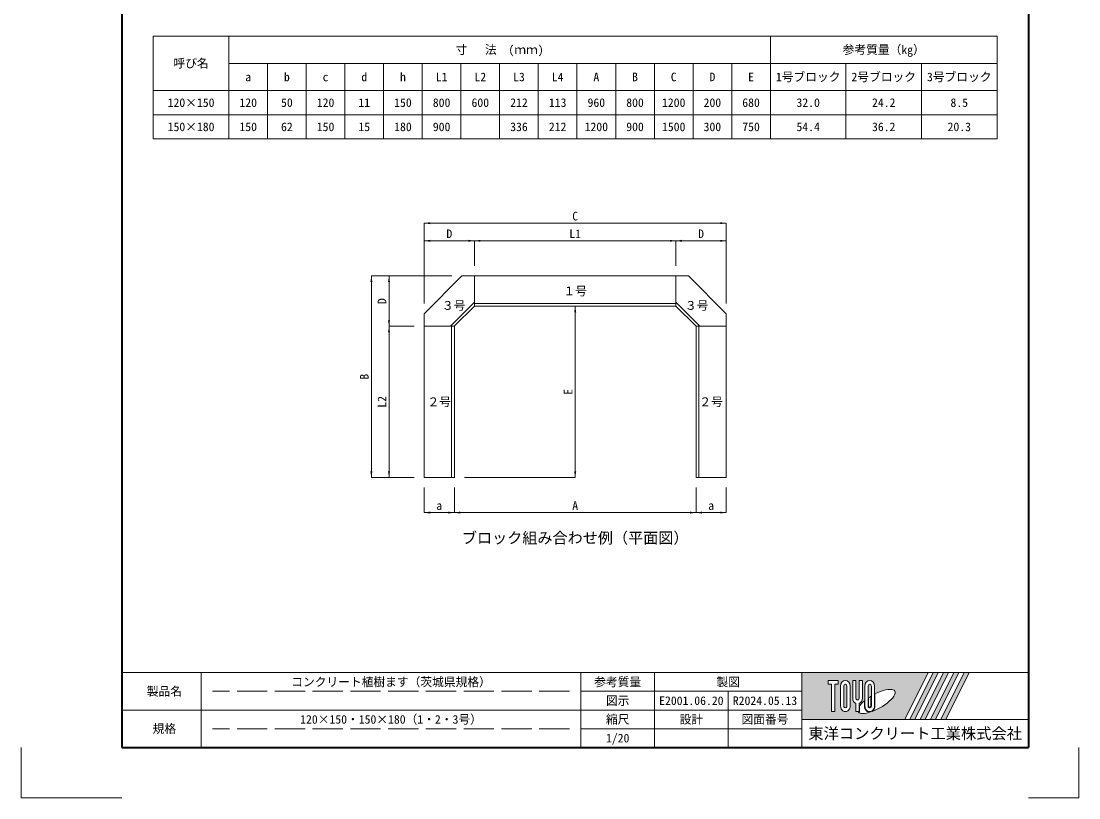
# Model space of a CAD drawing. Units: millimetres, scale not verified. Extents: x 32 to 4232, y -979 to 4961.
# Drawn here: x 32 to 4232, y -979 to 2104 of the extents above; entities that cross this region are included whole.
import ezdxf
from ezdxf.enums import TextEntityAlignment as Align

# ---------------------------------------------------------------- set-up
doc = ezdxf.new("R2010")
doc.units = ezdxf.units.MM
doc.header["$LTSCALE"] = 20
doc.linetypes.add('DASHED', pattern=[7.5, 6, -1.5])
for name, color, linetype, lineweight in [('(0-0)', 7, 'Continuous', 13), ('Defpoints_3', 7, 'Continuous', 13), ('図枠', 7, 'Continuous', 5), ('寸法線', 7, 'Continuous', 13), ('寸法表', 30, 'Continuous', 13), ('本体', 2, 'Continuous', 20), ('補助線', 8, 'Continuous', 13)]:
    doc.layers.add(name, color=color, linetype=linetype, lineweight=lineweight)
doc.styles.add('ＭＳ ゴシック', font='')
doc.styles.get('ＭＳ ゴシック').set_extended_font_data('MS Gothic')

# ---------------------------------------------------------------- blocks, each defined once
blk = doc.blocks.new('filled_arrow')
at = {"color": 0, "linetype": 'Continuous', "lineweight": -2}
blk.add_solid([(7.5, 1.25), (0, 0), (7.5, -1.25)], dxfattribs=at)

msp = doc.modelspace()

# ---------------------------------------------------------------- hatches: boundary and pattern name
at = {"layer": '図枠'}
h = msp.add_hatch(color=256, dxfattribs=at)
h.paths.add_polyline_path([(3132.3, -481.88), (3132.3, -667.51), (3540.68, -667.51), (3633.49, -481.88)])
edge = h.paths.add_edge_path(flags=16)
edge.add_ellipse((3428.8, -596.15), major_axis=(72.73, 40.71), ratio=0.3471473, start_angle=-144.31122, end_angle=72.1899, ccw=False)
edge.add_ellipse((3401.87, -613.72), major_axis=(0, 24.75), ratio=0.8463542, start_angle=-160.70346, end_angle=-90)
edge.add_line((3422.82, -613.72), (3422.82, -566.54))
edge = h.paths.add_edge_path(flags=16)
edge.add_ellipse((3401.87, -535.66), major_axis=(0, 22.85), ratio=0.8463541, start_angle=-90, end_angle=90, ccw=False)
edge.add_line((3421.21, -535.66), (3421.21, -613.72))
edge.add_ellipse((3401.87, -613.72), major_axis=(0, 22.85), ratio=0.8463541, start_angle=90, end_angle=-90, ccw=False)
edge.add_line((3382.54, -613.72), (3382.54, -535.66))
edge = h.paths.add_edge_path(flags=16)
edge.add_line((3408.32, -535.66), (3408.32, -613.72))
edge.add_ellipse((3401.87, -613.72), major_axis=(0, 7.62), ratio=0.8463541, start_angle=90, end_angle=-90, ccw=False)
edge.add_line((3395.43, -613.72), (3395.43, -535.66))
edge.add_ellipse((3401.87, -535.66), major_axis=(0, 7.62), ratio=0.8463541, start_angle=-90, end_angle=90, ccw=False)
edge = h.paths.add_edge_path(flags=16)
edge.add_line((3406.71, -575.56), (3406.71, -613.72))
edge.add_ellipse((3401.87, -613.72), major_axis=(0, 5.71), ratio=0.8463542, start_angle=90, end_angle=-90, ccw=False)
edge.add_line((3397.04, -613.72), (3397.04, -581.81))
edge.add_ellipse((3428.8, -596.15), major_axis=(72.73, 40.71), ratio=0.3471473, start_angle=107.79174, end_angle=126.47132, ccw=False)
edge = h.paths.add_edge_path(flags=16)
edge.add_line((3372.87, -512.82), (3372.87, -582.78))
edge.add_ellipse((3353.53, -582.78), major_axis=(0, 22.85), ratio=0.8463541, start_angle=-163.34117, end_angle=-90, ccw=False)
edge.add_line((3359.98, -604.32), (3359.98, -636.57))
edge.add_line((3359.98, -636.57), (3347.09, -636.57))
edge.add_line((3347.09, -636.57), (3347.09, -604.32))
edge.add_ellipse((3353.53, -582.78), major_axis=(0, 22.85), ratio=0.8463541, start_angle=90, end_angle=163.34117, ccw=False)
edge.add_line((3334.2, -582.78), (3334.2, -512.82))
edge.add_line((3334.2, -512.82), (3347.09, -512.82))
edge.add_line((3347.09, -512.82), (3347.09, -582.78))
edge.add_ellipse((3353.53, -582.78), major_axis=(0, 7.62), ratio=0.8463541, start_angle=90, end_angle=-90)
edge.add_line((3359.98, -582.78), (3359.98, -512.82))
edge.add_line((3359.98, -512.82), (3372.87, -512.82))
edge = h.paths.add_edge_path(flags=16)
edge.add_line((3380.93, -594.02), (3380.93, -613.72))
edge.add_ellipse((3401.87, -613.72), major_axis=(0, 24.75), ratio=0.8463542, start_angle=90, end_angle=-171.54427)
edge.add_ellipse((3428.8, -596.15), major_axis=(72.73, 40.71), ratio=0.3471473, start_angle=-178.64954, end_angle=-148.29244, ccw=False)
edge.add_line((3357.2, -638.47), (3361.59, -638.47))
edge.add_line((3361.59, -638.47), (3361.59, -614.34))
edge.add_ellipse((3428.8, -596.15), major_axis=(72.73, 40.71), ratio=0.3471473, start_angle=148.21912, end_angle=165.90812, ccw=False)
edge = h.paths.add_edge_path(flags=16)
edge.add_ellipse((3305.19, -535.66), major_axis=(0, 22.85), ratio=0.8463541, start_angle=-90, end_angle=90, ccw=False)
edge.add_line((3324.53, -535.66), (3324.53, -613.72))
edge.add_ellipse((3305.19, -613.72), major_axis=(0, 22.85), ratio=0.8463541, start_angle=90, end_angle=-90, ccw=False)
edge.add_line((3285.86, -613.72), (3285.86, -535.66))
edge = h.paths.add_edge_path(flags=16)
edge.add_line((3311.64, -535.66), (3311.64, -613.72))
edge.add_ellipse((3305.19, -613.72), major_axis=(0, 7.62), ratio=0.8463541, start_angle=90, end_angle=-90, ccw=False)
edge.add_line((3298.75, -613.72), (3298.75, -535.66))
edge.add_ellipse((3305.19, -535.66), major_axis=(0, 7.62), ratio=0.8463541, start_angle=-90, end_angle=90, ccw=False)
h.paths.add_polyline_path([(3276.19, -512.82), (3276.19, -528.05), (3263.3, -528.05), (3263.3, -636.57), (3250.41, -636.57), (3250.41, -528.05), (3237.52, -528.05), (3237.52, -512.82)], flags=16)
for points in [[(3561.1, -667.51), (3581.51, -667.51), (3674.33, -481.88), (3653.91, -481.88)], [(3715.16, -481.88), (3694.75, -481.88), (3601.93, -667.51), (3622.35, -667.51)], [(3756, -481.88), (3735.58, -481.88), (3642.77, -667.51), (3663.19, -667.51)], [(3796.84, -481.88), (3776.42, -481.88), (3683.61, -667.51), (3704.03, -667.51)]]:
    msp.add_hatch(color=256, dxfattribs=at).paths.add_polyline_path(points)

# ---------------------------------------------------------------- linework, layer by layer
at = {"layer": '(0-0)'}
msp.add_line((599, 1636.54), (2851.73, 1636.54), dxfattribs=at)
at = {"layer": 'Defpoints_3', "color": 8, "lineweight": 0}
msp.add_line((1778.7, 1732.54), (1932.3, 1732.54), dxfattribs=at)
at = {"layer": 'Defpoints_3'}
for p, q in [((32.3, -778.88), (32.3, -978.88)), ((4232.3, -778.88), (4232.3, -978.88)), ((432.3, -978.88), (32.3, -978.88)), ((4032.3, -978.88), (4232.3, -978.88))]:
    msp.add_line(p, q, dxfattribs=at)
at = {"layer": '図枠', "lineweight": 40}
for p, q in [((432.3, 4761.12), (432.3, -778.88)), ((4032.3, 4761.12), (4032.3, -778.88)), ((432.3, -778.88), (4032.3, -778.88))]:
    msp.add_line(p, q, dxfattribs=at)
at = {"layer": '図枠', "lineweight": 13}
for p, q in [((4032.3, -481.88), (432.3, -481.88)), ((747.3, -778.88), (747.3, -481.88)), ((2254.8, -778.88), (2254.8, -481.88)), ((2547.3, -778.88), (2547.3, -481.88)), ((3132.3, -778.88), (3132.3, -481.88)), ((3132.3, -556.13), (2254.8, -556.13)), ((2839.8, -778.88), (2839.8, -556.13)), ((3132.3, -630.38), (432.3, -630.38)), ((3132.3, -704.63), (2254.8, -704.63))]:
    msp.add_line(p, q, dxfattribs=at)
at = {"layer": '図枠'}
for p, q in [((3132.3, -481.88), (3633.49, -481.88)), ((3633.49, -481.88), (3540.68, -667.51)), ((3653.91, -481.88), (3561.1, -667.51)), ((3674.33, -481.88), (3581.51, -667.51)), ((3694.75, -481.88), (3601.93, -667.51)), ((3715.16, -481.88), (3622.35, -667.51)), ((3735.58, -481.88), (3642.77, -667.51)), ((3653.91, -481.88), (3674.33, -481.88)), ((3756, -481.88), (3663.19, -667.51)), ((3776.42, -481.88), (3683.61, -667.51)), ((3694.75, -481.88), (3715.16, -481.88)), ((3796.84, -481.88), (3704.03, -667.51)), ((3735.58, -481.88), (3756, -481.88)), ((3776.42, -481.88), (3796.84, -481.88)), ((3237.52, -512.82), (3237.52, -528.05)), ((3237.52, -512.82), (3276.19, -512.82)), ((3250.41, -528.05), (3237.52, -528.05)), ((3250.41, -528.05), (3250.41, -636.57)), ((3263.3, -528.05), (3263.3, -636.57)), ((3276.19, -528.05), (3263.3, -528.05)), ((3276.19, -512.82), (3276.19, -528.05)), ((3285.86, -535.66), (3285.86, -613.72)), ((3298.75, -613.72), (3298.75, -535.66)), ((3311.64, -535.66), (3311.64, -613.72)), ((3324.53, -613.72), (3324.53, -535.66)), ((3334.2, -512.82), (3347.09, -512.82)), ((3334.2, -582.78), (3334.2, -512.82)), ((3347.09, -512.82), (3347.09, -582.78)), ((3359.98, -512.82), (3372.87, -512.82)), ((3359.98, -582.78), (3359.98, -512.82)), ((3372.87, -512.82), (3372.87, -582.78)), ((3382.54, -535.66), (3382.54, -613.72)), ((3395.43, -613.72), (3395.43, -535.66)), ((3408.32, -535.66), (3408.32, -613.72)), ((3421.21, -613.72), (3421.21, -535.66)), ((3397.04, -613.72), (3397.04, -581.81)), ((3406.71, -575.56), (3406.71, -613.72)), ((3422.82, -613.72), (3422.82, -566.54)), ((3347.09, -604.32), (3347.09, -636.57)), ((3359.98, -604.32), (3359.98, -636.57)), ((3361.59, -614.34), (3361.59, -638.47)), ((3380.93, -594.02), (3380.93, -613.72)), ((3132.3, -667.51), (3540.68, -667.51)), ((3263.3, -636.57), (3250.41, -636.57)), ((3359.98, -636.57), (3347.09, -636.57)), ((3357.2, -638.47), (3361.59, -638.47)), ((3561.1, -667.51), (3581.51, -667.51)), ((3601.93, -667.51), (3622.35, -667.51)), ((3642.77, -667.51), (3663.19, -667.51)), ((3683.61, -667.51), (3704.03, -667.51))]:
    msp.add_line(p, q, dxfattribs=at)
at = {"layer": '図枠', "linetype": 'DASHED', "lineweight": 9}
for p, q in [((2209.8, -556.13), (792.3, -556.13)), ((2209.8, -704.63), (792.3, -704.63))]:
    msp.add_line(p, q, dxfattribs=at)
at = {"layer": '図枠'}
for centre, major_axis, ratio, start_param, end_param in [((3305.19, -535.66), (0, 22.85), 0.846354, 4.712389, 7.8539816), ((3305.19, -535.66), (0, 7.62), 0.846354, 4.712389, 7.8539816), ((3401.87, -535.66), (0, 22.85), 0.846354, 4.712389, 7.8539816), ((3401.87, -535.66), (0, 7.62), 0.846354, 4.712389, 7.8539816), ((3428.8, -596.15), (72.73, 40.71), 0.347147, 4.2621853, 7.7429163), ((3353.53, -582.78), (0, 22.85), 0.846354, 1.5707963, 2.8017557), ((3353.53, -582.78), (0, 7.62), 0.846354, 1.5707963, 4.712389), ((3353.53, -582.78), (0, 22.85), 0.846354, 3.4814296, 4.712389), ((3428.8, -596.15), (72.73, 40.71), 0.347147, 1.6817405, 1.8219833), ((3305.19, -613.72), (0, 22.85), 0.846354, 1.5707963, 4.712389), ((3305.19, -613.72), (0, 7.62), 0.846354, 1.5707963, 4.712389), ((3428.8, -596.15), (72.73, 40.71), 0.347147, 2.0815197, 2.5155126), ((3401.87, -613.72), (0, 24.75), 0.846354, 1.5707963, 3.3154679), ((3401.87, -613.72), (0, 22.85), 0.846354, 1.5707963, 4.712389), ((3401.87, -613.72), (0, 7.62), 0.846354, 1.5707963, 4.712389), ((3401.87, -613.72), (0, 5.71), 0.846354, 1.5707963, 4.712389), ((3401.87, -613.72), (0, 24.75), 0.846354, 3.5338438, 4.712389), ((3428.8, -596.15), (72.73, 40.71), 0.347147, 3.2093975, 4.2004451)]:
    msp.add_ellipse(centre, major_axis=major_axis, ratio=ratio, start_param=start_param, end_param=end_param, dxfattribs=at)
at = {"layer": '寸法線'}
for p, q in [((2832.06, 1302.07), (1632.54, 1302.07)), ((1632.54, 982.67), (1632.54, 1302.07)), ((2832.06, 982.67), (2832.06, 1302.07)), ((1832.3, 1232.07), (1632.54, 1232.07)), ((1632.54, 982.67), (1632.54, 1232.07)), ((1832.3, 1232.07), (2632.3, 1232.07)), ((1832.3, 1132.54), (1832.3, 1232.07)), ((1832.3, 1132.54), (1832.3, 1232.07)), ((2632.3, 1132.54), (2632.3, 1232.07)), ((2632.3, 1232.07), (2832.06, 1232.07)), ((2632.3, 1132.54), (2632.3, 1232.07)), ((2832.06, 982.67), (2832.06, 1232.07)), ((1423, 1092.55), (1423, 292.83)), ((1742.47, 1092.55), (1423, 1092.55)), ((1493, 892.83), (1493, 1092.55)), ((1742.47, 1092.55), (1493, 1092.55)), ((2232.3, 292.83), (2232.3, 972.54)), ((1493, 292.83), (1493, 892.83)), ((1592.53, 892.83), (1493, 892.83)), ((1592.53, 892.83), (1493, 892.83)), ((1592.53, 292.83), (1423, 292.83)), ((1592.53, 292.83), (1493, 292.83)), ((1632.53, 252.83), (1632.53, 153.3)), ((1752.53, 252.83), (1752.53, 153.3)), ((1752.53, 252.83), (1752.53, 153.3)), ((1792.53, 292.83), (2232.3, 292.83)), ((2712.07, 252.83), (2712.07, 153.3)), ((2712.07, 252.83), (2712.07, 153.3)), ((2832.07, 252.83), (2832.07, 153.3)), ((1752.53, 153.3), (1632.53, 153.3)), ((1752.53, 153.3), (2712.07, 153.3)), ((2712.07, 153.3), (2832.07, 153.3))]:
    msp.add_line(p, q, dxfattribs=at)
at = {"layer": '寸法表'}
for p, q in [((557.1, 2044.54), (3907.5, 2044.54)), ((557.1, 2044.54), (557.1, 1636.54)), ((857.1, 2044.54), (857.1, 1636.54)), ((3007.5, 2044.54), (3007.5, 1636.54)), ((3907.5, 2044.54), (3907.5, 1636.54)), ((857.1, 1936.54), (3907.5, 1936.54)), ((1010.7, 1936.54), (1010.7, 1636.54)), ((1164.3, 1936.54), (1164.3, 1636.54)), ((1317.9, 1936.54), (1317.9, 1636.54)), ((1471.5, 1936.54), (1471.5, 1636.54)), ((1625.1, 1936.54), (1625.1, 1636.54)), ((1778.7, 1936.54), (1778.7, 1636.54)), ((1932.3, 1936.54), (1932.3, 1636.54)), ((2085.9, 1936.54), (2085.9, 1636.54)), ((2239.5, 1936.54), (2239.5, 1636.54)), ((2393.1, 1936.54), (2393.1, 1636.54)), ((2546.7, 1936.54), (2546.7, 1636.54)), ((2700.3, 1936.54), (2700.3, 1636.54)), ((2853.9, 1936.54), (2853.9, 1636.54)), ((3307.5, 1936.54), (3307.5, 1636.54)), ((3607.5, 1936.54), (3607.5, 1636.54)), ((557.1, 1828.54), (3907.5, 1828.54)), ((557.1, 1732.54), (1778.7, 1732.54)), ((1932.3, 1732.54), (3907.5, 1732.54)), ((557.1, 1636.54), (3907.5, 1636.54))]:
    msp.add_line(p, q, dxfattribs=at)
at = {"layer": '本体'}
for p, q in [((1632.54, 942.67), (1782.47, 1092.55)), ((1782.47, 1092.55), (1832.3, 1092.54)), ((1832.3, 1092.54), (1832.3, 972.54)), ((1832.3, 1092.54), (1832.3, 972.54)), ((1832.3, 1092.54), (2632.3, 1092.54)), ((1832.3, 972.69), (1832.3, 1092.54)), ((2682.13, 1092.55), (2632.3, 1092.54)), ((2632.3, 1092.54), (2632.3, 972.54)), ((2632.3, 1092.54), (2632.3, 972.54)), ((2632.3, 1092.54), (2632.3, 972.54)), ((2632.3, 1092.54), (2632.3, 972.54)), ((2632.3, 972.69), (2632.3, 1092.54)), ((2832.06, 942.67), (2682.13, 1092.55)), ((1736.81, 892.78), (1832.3, 988.24)), ((1752.39, 892.8), (1832.3, 972.69)), ((1832.3, 983.54), (2632.3, 983.54)), ((1832.3, 972.54), (2632.3, 972.54)), ((2727.79, 892.78), (2632.3, 988.24)), ((2712.22, 892.8), (2632.3, 972.69)), ((1632.54, 942.67), (1632.53, 892.83)), ((2832.06, 942.67), (2832.07, 892.83)), ((1632.53, 892.83), (1632.53, 292.83)), ((1752.53, 892.83), (1632.53, 892.83)), ((1752.39, 892.8), (1632.53, 892.83)), ((1741.53, 292.83), (1741.53, 892.83)), ((1752.53, 292.83), (1752.53, 892.83)), ((2712.07, 892.83), (2832.07, 892.83)), ((2712.07, 292.83), (2712.07, 892.83)), ((2712.22, 892.8), (2832.07, 892.83)), ((2723.07, 292.83), (2723.07, 892.83)), ((2832.07, 892.83), (2832.07, 292.83)), ((1632.53, 292.83), (1752.53, 292.83)), ((2832.07, 292.83), (2712.07, 292.83))]:
    msp.add_line(p, q, dxfattribs=at)
at = {"layer": '補助線'}
msp.add_line((3132.3, -667.51), (4032.3, -667.51), dxfattribs=at)

# ---------------------------------------------------------------- block references
at = {"layer": '寸法線', "xscale": 3.2, "yscale": 3.2}
for p in [(1632.54, 1302.07), (1632.54, 1232.07), (1832.3, 1232.07), (2632.3, 1232.07), (1632.53, 153.3), (1752.53, 153.3), (2712.07, 153.3)]:
    msp.add_blockref('filled_arrow', p, dxfattribs=at)
for p, rotation in [((2832.06, 1302.07), 180), ((1832.3, 1232.07), 180), ((2632.3, 1232.07), 180), ((2832.06, 1232.07), 180), ((1423, 1092.55), 270), ((1493, 1092.55), 270), ((2232.3, 972.54), 270), ((1493, 892.83), 90), ((1493, 892.83), 270), ((1423, 292.83), 90), ((1493, 292.83), 90), ((2232.3, 292.83), 90), ((1752.53, 153.3), 180), ((2712.07, 153.3), 180), ((2832.07, 153.3), 180)]:
    msp.add_blockref('filled_arrow', p, dxfattribs=dict(at, rotation=rotation))

# ---------------------------------------------------------------- texts
at = {"layer": '(0-0)', "style": 'ＭＳ ゴシック'}
msp.add_text('ブロック組み合わせ例（平面図）', height=43.99, dxfattribs=at).set_placement((2232.3, 52.86), align=Align.MIDDLE_CENTER)
at = {"layer": '図枠', "style": 'ＭＳ ゴシック'}
for s, height, p in [('コンクリート植樹ます（茨城県規格）', 34.18, (1501.05, -519.01)), ('参考質量', 34.18, (2401.05, -519.01)), ('製図', 34.18, (2839.8, -519.01)), ('製品名', 34.18, (601.05, -556.13)), ('図示', 34.18, (2401.05, -593.26)), ('E2001.06.20', 34.18, (2693.55, -593.26)), ('R2024.05.13', 34.18, (2986.05, -593.26)), ('120×150・150×180（1・2・3号）', 34.18, (1501.05, -667.51)), ('縮尺', 34.18, (2401.05, -667.51)), ('設計', 34.18, (2693.55, -667.51)), ('図面番号', 34.18, (2986.05, -667.51)), ('規格', 34.18, (601.05, -704.63)), ('東洋コンクリート工業株式会社', 44.43, (3582.3, -723.19)), ('1/20', 34.18, (2401.05, -741.76))]:
    msp.add_text(s, height=height, dxfattribs=at).set_placement(p, align=Align.MIDDLE_CENTER)
at = {"layer": '寸法線', "style": 'ＭＳ ゴシック'}
for s, p in [('C', (2232.3, 1330.07)), ('D', (1732.42, 1260.07)), ('L1', (2232.3, 1260.07)), ('D', (2732.18, 1260.07)), ('１号', (2232.3, 1032.54)), ('３号', (1749.75, 975.18)), ('３号', (2714.68, 975.18)), ('２号', (1692.53, 592.83)), ('２号', (2772.07, 592.83)), ('a', (1692.53, 181.3)), ('A', (2232.3, 181.3)), ('a', (2772.07, 181.3))]:
    msp.add_text(s, height=34.18, dxfattribs=at).set_placement(p, align=Align.MIDDLE_CENTER)
for s, p in [('D', (1465, 992.69)), ('B', (1395, 692.69)), ('E', (2204.3, 632.69)), ('L2', (1465, 592.83))]:
    msp.add_text(s, height=34.18, rotation=90, dxfattribs=at).set_placement(p, align=Align.MIDDLE_CENTER)
at = {"layer": '寸法表', "style": 'ＭＳ ゴシック'}
for s, p in [('寸 \u3000法\u3000(ｍｍ)', (1932.3, 1990.54)), ('参考質量（kg）', (3457.5, 1990.54)), ('呼び名', (707.1, 1936.54)), ('a', (933.9, 1882.54)), ('b', (1087.5, 1882.54)), ('c', (1241.1, 1882.54)), ('d', (1394.7, 1882.54)), ('h', (1548.3, 1882.54)), ('L1', (1701.9, 1882.54)), ('L2', (1855.5, 1882.54)), ('L3', (2009.1, 1882.54)), ('L4', (2162.7, 1882.54)), ('A', (2316.3, 1882.54)), ('B', (2469.9, 1882.54)), ('C', (2623.5, 1882.54)), ('D', (2777.1, 1882.54)), ('E', (2930.7, 1882.54)), ('1号ブロック', (3157.5, 1882.54)), ('2号ブロック', (3457.5, 1882.54)), ('3号ブロック', (3757.5, 1882.54)), ('120×150', (707.1, 1780.54)), ('120', (933.9, 1780.54)), ('50', (1087.5, 1780.54)), ('120', (1241.1, 1780.54)), ('11', (1394.7, 1780.54)), ('150', (1548.3, 1780.54)), ('800', (1701.9, 1780.54)), ('600', (1855.5, 1780.54)), ('212', (2009.1, 1780.54)), ('113', (2162.7, 1780.54)), ('960', (2316.3, 1780.54)), ('800', (2469.9, 1780.54)), ('1200', (2623.5, 1780.54)), ('200', (2777.1, 1780.54)), ('680', (2930.7, 1780.54)), ('32.0', (3157.5, 1780.54)), ('24.2', (3457.5, 1780.54)), ('8.5', (3757.5, 1780.54)), ('150×180', (707.1, 1684.54)), ('150', (933.9, 1684.54)), ('62', (1087.5, 1684.54)), ('150', (1241.1, 1684.54)), ('15', (1394.7, 1684.54)), ('180', (1548.3, 1684.54)), ('900', (1701.9, 1684.54)), ('336', (2009.1, 1684.54)), ('212', (2162.7, 1684.54)), ('1200', (2316.3, 1684.54)), ('900', (2469.9, 1684.54)), ('1500', (2623.5, 1684.54)), ('300', (2777.1, 1684.54)), ('750', (2930.7, 1684.54)), ('54.4', (3157.5, 1684.54)), ('36.2', (3457.5, 1684.54)), ('20.3', (3757.5, 1684.54))]:
    msp.add_text(s, height=34.18, dxfattribs=at).set_placement(p, align=Align.MIDDLE_CENTER)

doc.saveas('drawing.dxf')
